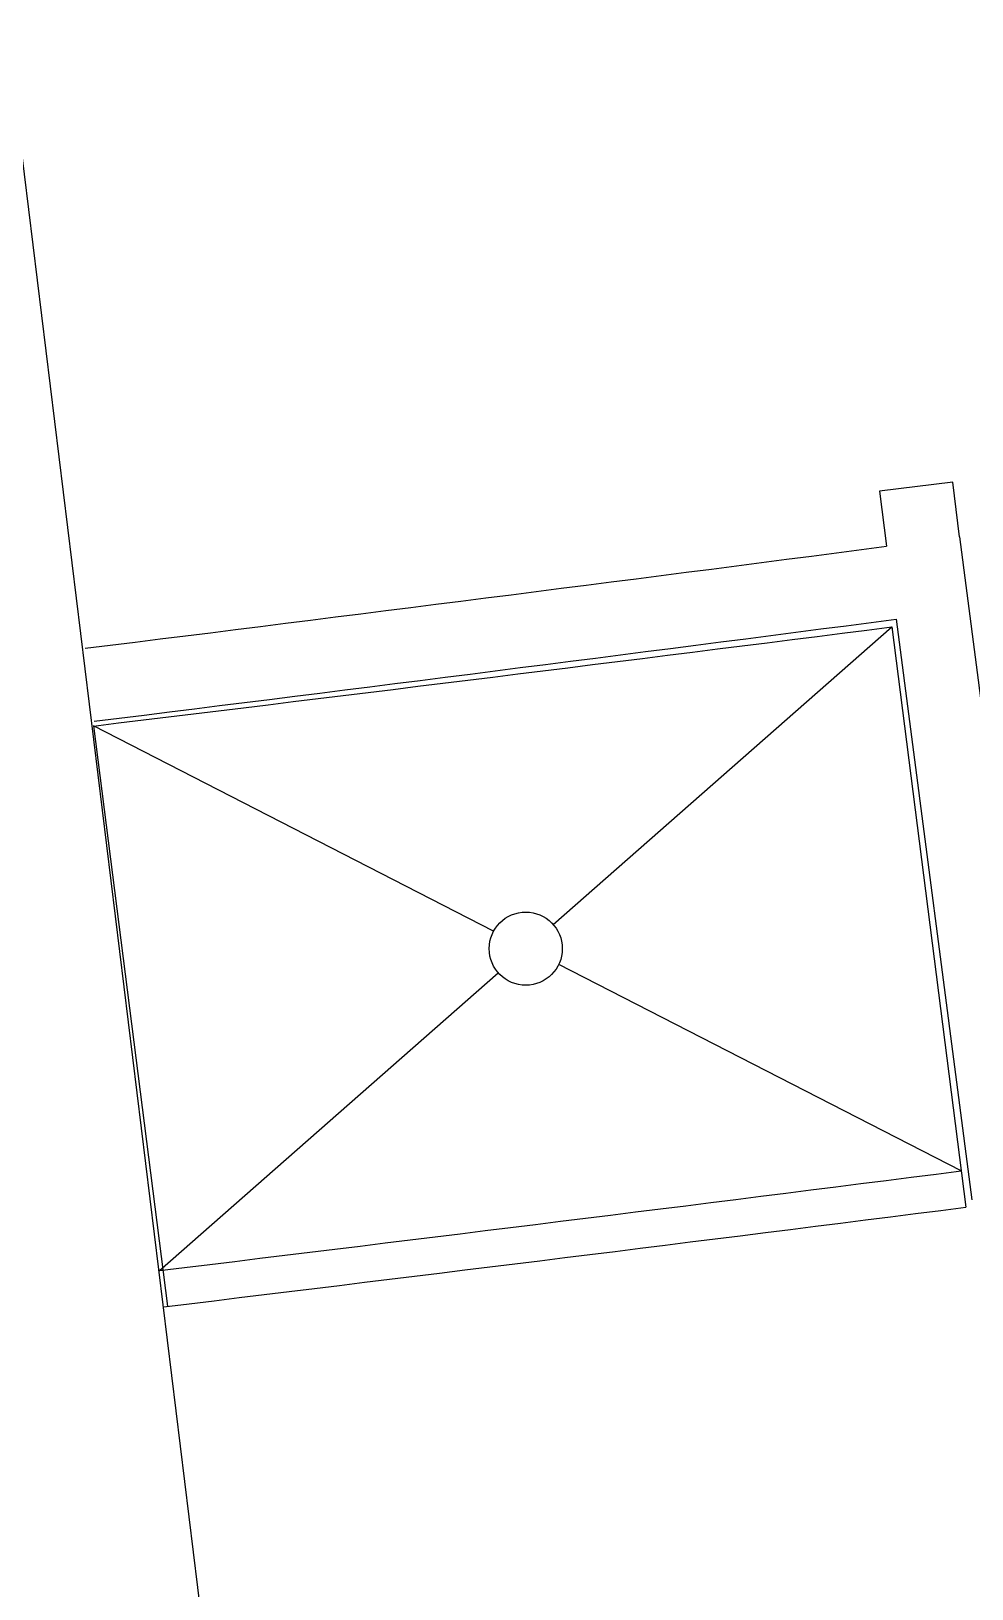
# Model space of a CAD drawing. Header units: inches. Extents: x 5 to 2671, y 4 to 1117.
# Drawn here: x 1139 to 1190.2, y 375.3 to 460.1 of the extents above; entities that cross this region are included whole.
import ezdxf

# ---------------------------------------------------------------- set-up
doc = ezdxf.new("R2010")
doc.units = ezdxf.units.IN
doc.header["$MEASUREMENT"] = 0
doc.layers.add('app-u4', color=7, linetype='Continuous')

msp = doc.modelspace()

# ---------------------------------------------------------------- linework, layer by layer
for p, q in [((1168.702, 207.229), (1132.293, 504.277)), ((1189.181, 435.548), (1185.188, 435.059)), ((1185.188, 435.059), (1185.579, 432.052)), ((1189.546, 432.57), (1189.181, 435.548)), ((1189.546, 432.57), (1191.652, 416.41)), ((1186.096, 428.086), (1190.215, 396.478))]:
    msp.add_line(p, q)
for radius in [7356.375, 7360.375]:
    msp.add_arc((234.952, 7726.746), radius, 277.0823019, 277.4248057)
at = {"layer": 'app-u4'}
for p, q in [((1167.432, 411.468), (1185.865, 427.668)), ((1185.865, 427.668), (1189.884, 396.083)), ((1142.419, 422.273), (1146.437, 390.687)), ((1164.19, 411.106), (1142.419, 422.273)), ((1146.009, 392.639), (1164.442, 408.84)), ((1189.633, 398.057), (1167.73, 409.291))]:
    msp.add_line(p, q, dxfattribs=at)
msp.add_circle((1165.937, 410.154), 1.99, dxfattribs=at)
for radius in [7323.434, 7353.284, 7355.274]:
    msp.add_arc((261.591, 7692.542), radius, 276.9079862, 277.2505065, dxfattribs=at)

doc.saveas('drawing.dxf')
